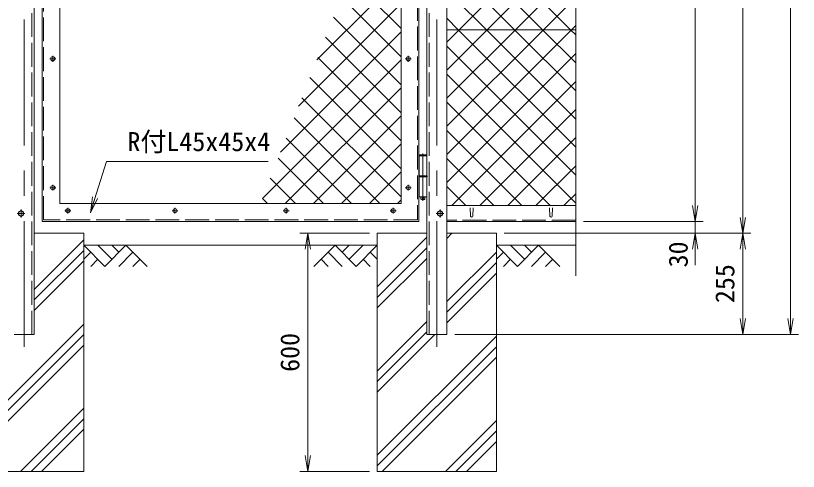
# Model space of a CAD drawing. Units: millimetres at full size. Extents: x -4200 to 4200, y -2970 to 2970.
# Drawn here: x -2648 to -676, y -1139 to 10 of the extents above; entities that cross this region are included whole.
import ezdxf
from ezdxf.enums import TextEntityAlignment as Align

# ---------------------------------------------------------------- set-up
doc = ezdxf.new("R2010")
doc.units = ezdxf.units.MM
doc.header["$LTSCALE"] = 10
doc.linetypes.add('DASHED', pattern=[7.5, 6, -1.5])
doc.linetypes.add('USER1', pattern=[50.8, 31.75, -6.35, 6.35, -6.35])
for name, color, linetype, lineweight in [('0-1_D-STR3', 3, 'Continuous', 13), ('0-2_D-BMK', 2, 'USER1', 13), ('0-3_D-STR1', 1, 'Continuous', 18), ('0-4_D-STR4', 7, 'Continuous', 18), ('0-5_D-BGD', 7, 'Continuous', 18), ('0-6_D-STR-DIM', 7, 'Continuous', 13), ('0-7_0', 7, 'Continuous', 18), ('0-8_D-DCR-HCH', 7, 'Continuous', 13), ('0-9_D-STR-TXT', 7, 'Continuous', 13), ('0-A_D-STR2', 7, 'Continuous', 13)]:
    doc.layers.add(name, color=color, linetype=linetype, lineweight=lineweight)
doc.styles.add('ＭＳ ゴシック', font='')
doc.styles.get('ＭＳ ゴシック').set_extended_font_data('MS Gothic')

# ---------------------------------------------------------------- blocks, each defined once
blk = doc.blocks.new('_Open')
at = {"layer": '0-7_0'}
blk.add_line((-10, 1.667), (0, 0), dxfattribs=at)
blk.add_lwpolyline([(-10, -1.667), (0, 0), (-10, 0)], dxfattribs=at)

msp = doc.modelspace()

# ---------------------------------------------------------------- linework, layer by layer
at = {"layer": '0-1_D-STR3'}
for p, q in [((-1236.55, -25.38), (-1561.55, -25.38)), ((-1611.85, -343.63), (-1631.25, -343.63)), ((-1631.25, -343.63), (-1631.25, -393.63)), ((-1631.05, -341.63), (-1630.05, -340.63)), ((-1631.05, -341.63), (-1631.05, -343.63)), ((-1631.05, -341.63), (-1612.05, -341.63)), ((-1613.05, -340.63), (-1630.05, -340.63)), ((-1613.05, -340.63), (-1612.05, -341.63)), ((-1612.05, -341.63), (-1612.05, -343.63)), ((-1611.85, -343.63), (-1611.85, -393.63)), ((-1611.05, -393.63), (-1632.05, -393.63)), ((-1632.05, -393.63), (-1632.05, -396.63)), ((-1611.05, -393.63), (-1611.05, -396.63)), ((-1611.05, -396.63), (-1632.05, -396.63)), ((-1631.25, -396.63), (-1631.25, -446.63)), ((-1611.85, -396.63), (-1611.85, -446.63)), ((-1611.85, -446.63), (-1631.25, -446.63)), ((-1626.55, -446.63), (-1626.55, -452.63)), ((-1625.55, -453.63), (-1626.55, -452.63)), ((-1617.55, -453.63), (-1625.55, -453.63)), ((-1616.55, -446.63), (-1616.55, -452.63))]:
    msp.add_line(p, q, dxfattribs=at)
msp.add_lwpolyline([(-1617.55, -453.63), (-1616.55, -452.63), (-1626.55, -452.63)], dxfattribs=at)
for points in [[(-2628.05, -484.88), (-2634.55, -481.13), (-2641.05, -484.88), (-2641.05, -492.39), (-2634.55, -496.14), (-2628.05, -492.39)], [(-1572.05, -484.88), (-1578.55, -481.13), (-1585.05, -484.88), (-1585.05, -492.39), (-1578.55, -496.14), (-1572.05, -492.39)]]:
    msp.add_lwpolyline(points, close=True, dxfattribs=at)
for centre, radius in [((-2554.55, -98.63), 5.25), ((-1658.55, -98.63), 5.25), ((-2554.55, -423.63), 5.25), ((-1658.55, -423.63), 5.25), ((-1621.55, -448.63), 2), ((-2634.55, -488.63), 6.25), ((-2516.55, -481.63), 5.25), ((-2246.55, -481.63), 5.25), ((-1966.55, -481.63), 5.25), ((-1696.55, -481.63), 5.25), ((-1578.55, -488.63), 6.25)]:
    msp.add_circle(centre, radius, dxfattribs=at)
at = {"layer": '0-2_D-BMK'}
for p, q in [((-2626.55, 1016.37), (-2626.55, -833.63)), ((-1586.55, 1016.37), (-1586.55, -833.63)), ((-2554.55, -91.19), (-2554.55, -106.07)), ((-1658.55, -91.19), (-1658.55, -106.07)), ((-2547.11, -98.63), (-2561.99, -98.63)), ((-1651.11, -98.63), (-1665.99, -98.63)), ((-1621.55, -337.23), (-1621.55, -456.39)), ((-2547.11, -423.63), (-2561.99, -423.63)), ((-2554.55, -416.19), (-2554.55, -431.07)), ((-1651.11, -423.63), (-1665.99, -423.63)), ((-1658.55, -416.19), (-1658.55, -431.07)), ((-2624.55, -488.63), (-2644.55, -488.63)), ((-2634.55, -478.63), (-2634.55, -498.63)), ((-2509.11, -481.63), (-2523.99, -481.63)), ((-2516.55, -474.19), (-2516.55, -489.07)), ((-2239.11, -481.63), (-2253.99, -481.63)), ((-2246.55, -474.19), (-2246.55, -489.07)), ((-1959.11, -481.63), (-1973.99, -481.63)), ((-1966.55, -474.19), (-1966.55, -489.07)), ((-1689.11, -481.63), (-1703.99, -481.63)), ((-1696.55, -474.19), (-1696.55, -489.07)), ((-1568.55, -488.63), (-1588.55, -488.63)), ((-1578.55, -478.63), (-1578.55, -498.63))]:
    msp.add_line(p, q, dxfattribs=at)
at = {"layer": '0-3_D-STR1', "linetype": 'DASHED'}
for p, q in [((-1605.55, -793.63), (-1605.55, 976.37)), ((-2577.55, -504.63), (-2577.55, 957.37)), ((-2607.55, -793.63), (-2607.55, 856.37)), ((-1635.55, -504.63), (-2577.55, -504.63)), ((-1236.55, -505.63), (-1561.55, -505.63))]:
    msp.add_line(p, q, dxfattribs=at)
at = {"layer": '0-3_D-STR1'}
for p, q in [((-2536.55, -463.63), (-2536.55, 916.37)), ((-1676.55, 916.37), (-1676.55, -463.63)), ((-2601.55, -793.63), (-2601.55, 856.37)), ((-1676.55, -463.63), (-2536.55, -463.63)), ((-2536.55, -463.63), (-1676.55, -463.63)), ((-1561.55, -468.63), (-1236.55, -468.63)), ((-1501.55, -495.5), (-1502.3, -474)), ((-1495.55, -495.5), (-1494.8, -474)), ((-1301.55, -495.5), (-1302.3, -474)), ((-1295.55, -495.5), (-1294.8, -474)), ((-1236.55, -508.63), (-1561.55, -508.63)), ((-2651.55, -793.63), (-2601.55, -793.63))]:
    msp.add_line(p, q, dxfattribs=at)
for points in [[(-1561.55, -793.63), (-1611.55, -793.63), (-1611.55, 976.37), (-1561.55, 976.37)], [(-1631.55, 961.37), (-1631.55, -508.63), (-2581.55, -508.63), (-2581.55, 961.37)]]:
    msp.add_lwpolyline(points, close=True, dxfattribs=at)
at = {"layer": '0-3_D-STR1', "linetype": 'DASHED'}
msp.add_lwpolyline([(-2577.55, 957.37), (-1635.55, 957.37), (-1635.55, -504.63)], dxfattribs=at)
at = {"layer": '0-3_D-STR1'}
for centre in [(-1498.55, -494.25), (-1298.55, -494.25)]:
    msp.add_arc(centre, 3.25, 202.61986, 337.38014, dxfattribs=at)
at = {"layer": '0-4_D-STR4'}
for p, q in [((-2601.55, -538.63), (-2476.55, -538.63)), ((-2476.55, -538.63), (-2476.55, -1138.63)), ((-1736.55, -538.63), (-1736.55, -1138.63)), ((-1736.55, -538.63), (-1611.55, -538.63)), ((-1561.55, -538.63), (-1436.55, -538.63)), ((-1436.55, -538.63), (-1436.55, -1138.63)), ((-2776.55, -1138.63), (-2476.55, -1138.63)), ((-1736.55, -1138.63), (-1436.55, -1138.63))]:
    msp.add_line(p, q, dxfattribs=at)
at = {"layer": '0-5_D-BGD'}
for p, q in [((-2476.55, -568.63), (-1736.55, -568.63)), ((-1436.55, -568.63), (-1236.55, -568.63))]:
    msp.add_line(p, q, dxfattribs=at)
at = {"layer": '0-6_D-STR-DIM'}
for p, q in [((-695.5, -793.63), (-695.5, 976.37)), ((-935.5, 961.37), (-935.5, -508.63)), ((-815.5, 961.37), (-815.5, -538.63)), ((-1236.55, 164.29), (-1236.55, -645.94)), ((-935.5, -468.63), (-935.5, -428.63)), ((-1216.55, -508.63), (-915.5, -508.63)), ((-1216.55, -508.63), (-915.5, -508.63)), ((-935.5, -508.63), (-935.5, -538.63)), ((-1756.55, -538.63), (-1931.76, -538.63)), ((-1911.76, -538.63), (-1911.76, -1138.63)), ((-1416.55, -538.63), (-795.5, -538.63)), ((-1416.55, -538.63), (-915.5, -538.63)), ((-1416.55, -538.63), (-795.5, -538.63)), ((-815.5, -538.63), (-815.5, -793.63)), ((-935.5, -578.63), (-935.5, -618.63)), ((-1541.55, -793.63), (-795.5, -793.63)), ((-1541.55, -793.63), (-675.5, -793.63)), ((-1756.55, -1138.63), (-1931.76, -1138.63))]:
    msp.add_line(p, q, dxfattribs=at)
at = {"layer": '0-8_D-DCR-HCH'}
for p, q in [((-1736.55, -673.71), (-1611.55, -548.71)), ((-1561.55, -551.74), (-1548.44, -538.63)), ((-2601.55, -680.18), (-2476.55, -555.18)), ((-2423.33, -621.84), (-2476.55, -568.63)), ((-2405.6, -604.11), (-2441.07, -568.63)), ((-2370.12, -568.63), (-2423.33, -621.84)), ((-2387.77, -586.46), (-2405.6, -568.63)), ((-2370.12, -568.63), (-2316.91, -621.84)), ((-1842.97, -568.63), (-1896.18, -621.84)), ((-1842.97, -568.63), (-1789.76, -621.84)), ((-1825.23, -586.37), (-1807.5, -568.63)), ((-1807.5, -604.11), (-1772.02, -568.63)), ((-1789.76, -621.84), (-1736.55, -568.63)), ((-1383.33, -621.84), (-1436.55, -568.63)), ((-1365.6, -604.11), (-1401.07, -568.63)), ((-1330.12, -568.63), (-1383.33, -621.84)), ((-1347.77, -586.46), (-1365.6, -568.63)), ((-1330.12, -568.63), (-1276.91, -621.84)), ((-2601.55, -706.69), (-2476.55, -581.69)), ((-2458.81, -586.37), (-2476.55, -604.03)), ((-2352.38, -586.37), (-2388.02, -621.84)), ((-1860.71, -586.37), (-1825.07, -621.84)), ((-1754.28, -586.37), (-1736.55, -604.03)), ((-1736.55, -700.22), (-1611.55, -575.22)), ((-1561.55, -710.84), (-1436.55, -585.84)), ((-1418.81, -586.37), (-1436.55, -604.03)), ((-1312.38, -586.37), (-1348.02, -621.84)), ((-2601.55, -733.21), (-2476.55, -608.21)), ((-2441.07, -604.11), (-2458.89, -621.84)), ((-2334.65, -604.11), (-2352.47, -621.84)), ((-1878.44, -604.11), (-1860.63, -621.84)), ((-1772.02, -604.11), (-1754.2, -621.84)), ((-1736.55, -726.74), (-1611.55, -601.74)), ((-1401.07, -604.11), (-1418.89, -621.84)), ((-1294.65, -604.11), (-1312.47, -621.84)), ((-1561.55, -737.35), (-1436.55, -612.35)), ((-1561.55, -763.87), (-1436.55, -638.87)), ((-2776.55, -1067.31), (-2476.55, -767.31)), ((-1736.55, -885.84), (-1611.55, -760.84)), ((-1736.55, -912.35), (-1611.55, -787.35)), ((-2776.55, -1093.83), (-2476.55, -793.83)), ((-1736.55, -938.87), (-1591.31, -793.63)), ((-1736.55, -1097.97), (-1436.55, -797.97)), ((-2776.55, -1120.34), (-2476.55, -820.34)), ((-1736.55, -1124.49), (-1436.55, -824.49)), ((-1724.18, -1138.63), (-1436.55, -851)), ((-2635.74, -1138.63), (-2476.55, -979.44)), ((-2609.22, -1138.63), (-2476.55, -1005.96)), ((-1565.08, -1138.63), (-1436.55, -1010.1)), ((-2582.7, -1138.63), (-2476.55, -1032.48)), ((-1538.56, -1138.63), (-1436.55, -1036.62)), ((-1512.04, -1138.63), (-1436.55, -1063.14))]:
    msp.add_line(p, q, dxfattribs=at)
at = {"layer": '0-9_D-STR-TXT'}
msp.add_lwpolyline([(-2011.42, -357.51), (-2419.45, -357.51), (-2459.08, -485.01)], dxfattribs=at)
at = {"layer": '0-A_D-STR2'}
for p, q in [((-1249.6, -25.38), (-1561.55, 286.57)), ((-1320.31, -25.38), (-1561.55, 215.86)), ((-1391.02, -25.38), (-1561.55, 145.15)), ((-1388.74, -25.38), (-1236.55, 126.81)), ((-1889.16, -101.53), (-1676.55, 111.08)), ((-1676.55, -22.7), (-1806.97, 107.73)), ((-1461.73, -25.38), (-1561.55, 74.43)), ((-1934.88, -217.97), (-1676.55, 40.37)), ((-1676.55, -93.41), (-1826.91, 56.96)), ((-1318.03, -25.38), (-1236.55, 56.1)), ((-1676.55, -164.12), (-1846.85, 6.19)), ((-1532.44, -25.38), (-1561.55, 3.72)), ((-1247.32, -25.38), (-1236.55, -14.61)), ((-1980.61, -334.41), (-1676.55, -30.34)), ((-1561.55, -198.19), (-1388.74, -25.38)), ((-1561.55, -268.9), (-1318.03, -25.38)), ((-1561.55, -339.61), (-1247.32, -25.38)), ((-1236.55, -321.28), (-1532.44, -25.38)), ((-1236.55, -250.57), (-1461.73, -25.38)), ((-1236.55, -179.85), (-1391.02, -25.38)), ((-1236.55, -109.14), (-1320.31, -25.38)), ((-1236.55, -38.43), (-1249.6, -25.38)), ((-1676.55, -234.83), (-1866.79, -44.58)), ((-1236.55, -391.99), (-1561.55, -66.99)), ((-1676.55, -305.54), (-1886.73, -95.36)), ((-1561.55, -410.32), (-1236.55, -85.32)), ((-2026.34, -450.85), (-1676.55, -101.05)), ((-1236.55, -462.7), (-1561.55, -137.7)), ((-1676.55, -376.25), (-1906.67, -146.13)), ((-1549.15, -468.63), (-1236.55, -156.03)), ((-1968.41, -463.63), (-1676.55, -171.76)), ((-1676.55, -446.96), (-1926.61, -196.9)), ((-1301.32, -468.63), (-1561.55, -208.41)), ((-1478.44, -468.63), (-1236.55, -226.74)), ((-1730.59, -463.63), (-1946.55, -247.67)), ((-1897.7, -463.63), (-1676.55, -242.48)), ((-1372.03, -468.63), (-1561.55, -279.12)), ((-1801.3, -463.63), (-1966.49, -298.44)), ((-1826.99, -463.63), (-1676.55, -313.19)), ((-1407.73, -468.63), (-1236.55, -297.45)), ((-1872.01, -463.63), (-1986.43, -349.21)), ((-1442.74, -468.63), (-1561.55, -349.83)), ((-1337.02, -468.63), (-1236.55, -368.16)), ((-1756.28, -463.63), (-1676.55, -383.9)), ((-1942.72, -463.63), (-2006.36, -399.99)), ((-1513.45, -468.63), (-1561.55, -420.54)), ((-2013.43, -463.63), (-2026.3, -450.76)), ((-1266.31, -468.63), (-1236.55, -438.87)), ((-1685.57, -463.63), (-1676.55, -454.61))]:
    msp.add_line(p, q, dxfattribs=at)
for points in [[(-1561.55, -56.76), (-1530.16, -25.38), (-1236.55, 268.24)], [(-1561.55, -127.48), (-1459.45, -25.38), (-1260.91, 173.16)]]:
    msp.add_lwpolyline(points, dxfattribs=at)

# ---------------------------------------------------------------- block references
at = {"layer": '0-6_D-STR-DIM', "xscale": 4, "yscale": 4}
for p, rotation in [((-935.5, -508.63), 270), ((-935.5, -508.63), 270), ((-815.5, -538.63), 270), ((-1911.76, -538.63), 90), ((-935.5, -538.63), 90), ((-815.5, -538.63), 90), ((-815.5, -793.63), 270), ((-695.5, -793.63), 270), ((-1911.76, -1138.63), 270)]:
    msp.add_blockref('_Open', p, dxfattribs=dict(at, rotation=rotation))
at = {"layer": '0-9_D-STR-TXT', "xscale": 4, "yscale": 4, "rotation": 252.73639}
msp.add_blockref('_Open', (-2459.67, -486.92), dxfattribs=at)

# ---------------------------------------------------------------- texts
at = {"layer": '0-6_D-STR-DIM', "style": 'ＭＳ ゴシック'}
for s, p in [('30', (-939.85, -624.53)), ('255', (-822.25, -714.5)), ('600', (-1918.51, -887.9))]:
    msp.add_text(s, height=48.09, rotation=90, dxfattribs=at).set_placement(p, align=Align.BOTTOM_LEFT)
at = {"layer": '0-9_D-STR-TXT', "style": 'ＭＳ ゴシック'}
msp.add_text('R付L45x45x4', height=48.09, dxfattribs=at).set_placement((-2366.5, -345.93), align=Align.BOTTOM_LEFT)

doc.saveas('drawing.dxf')
